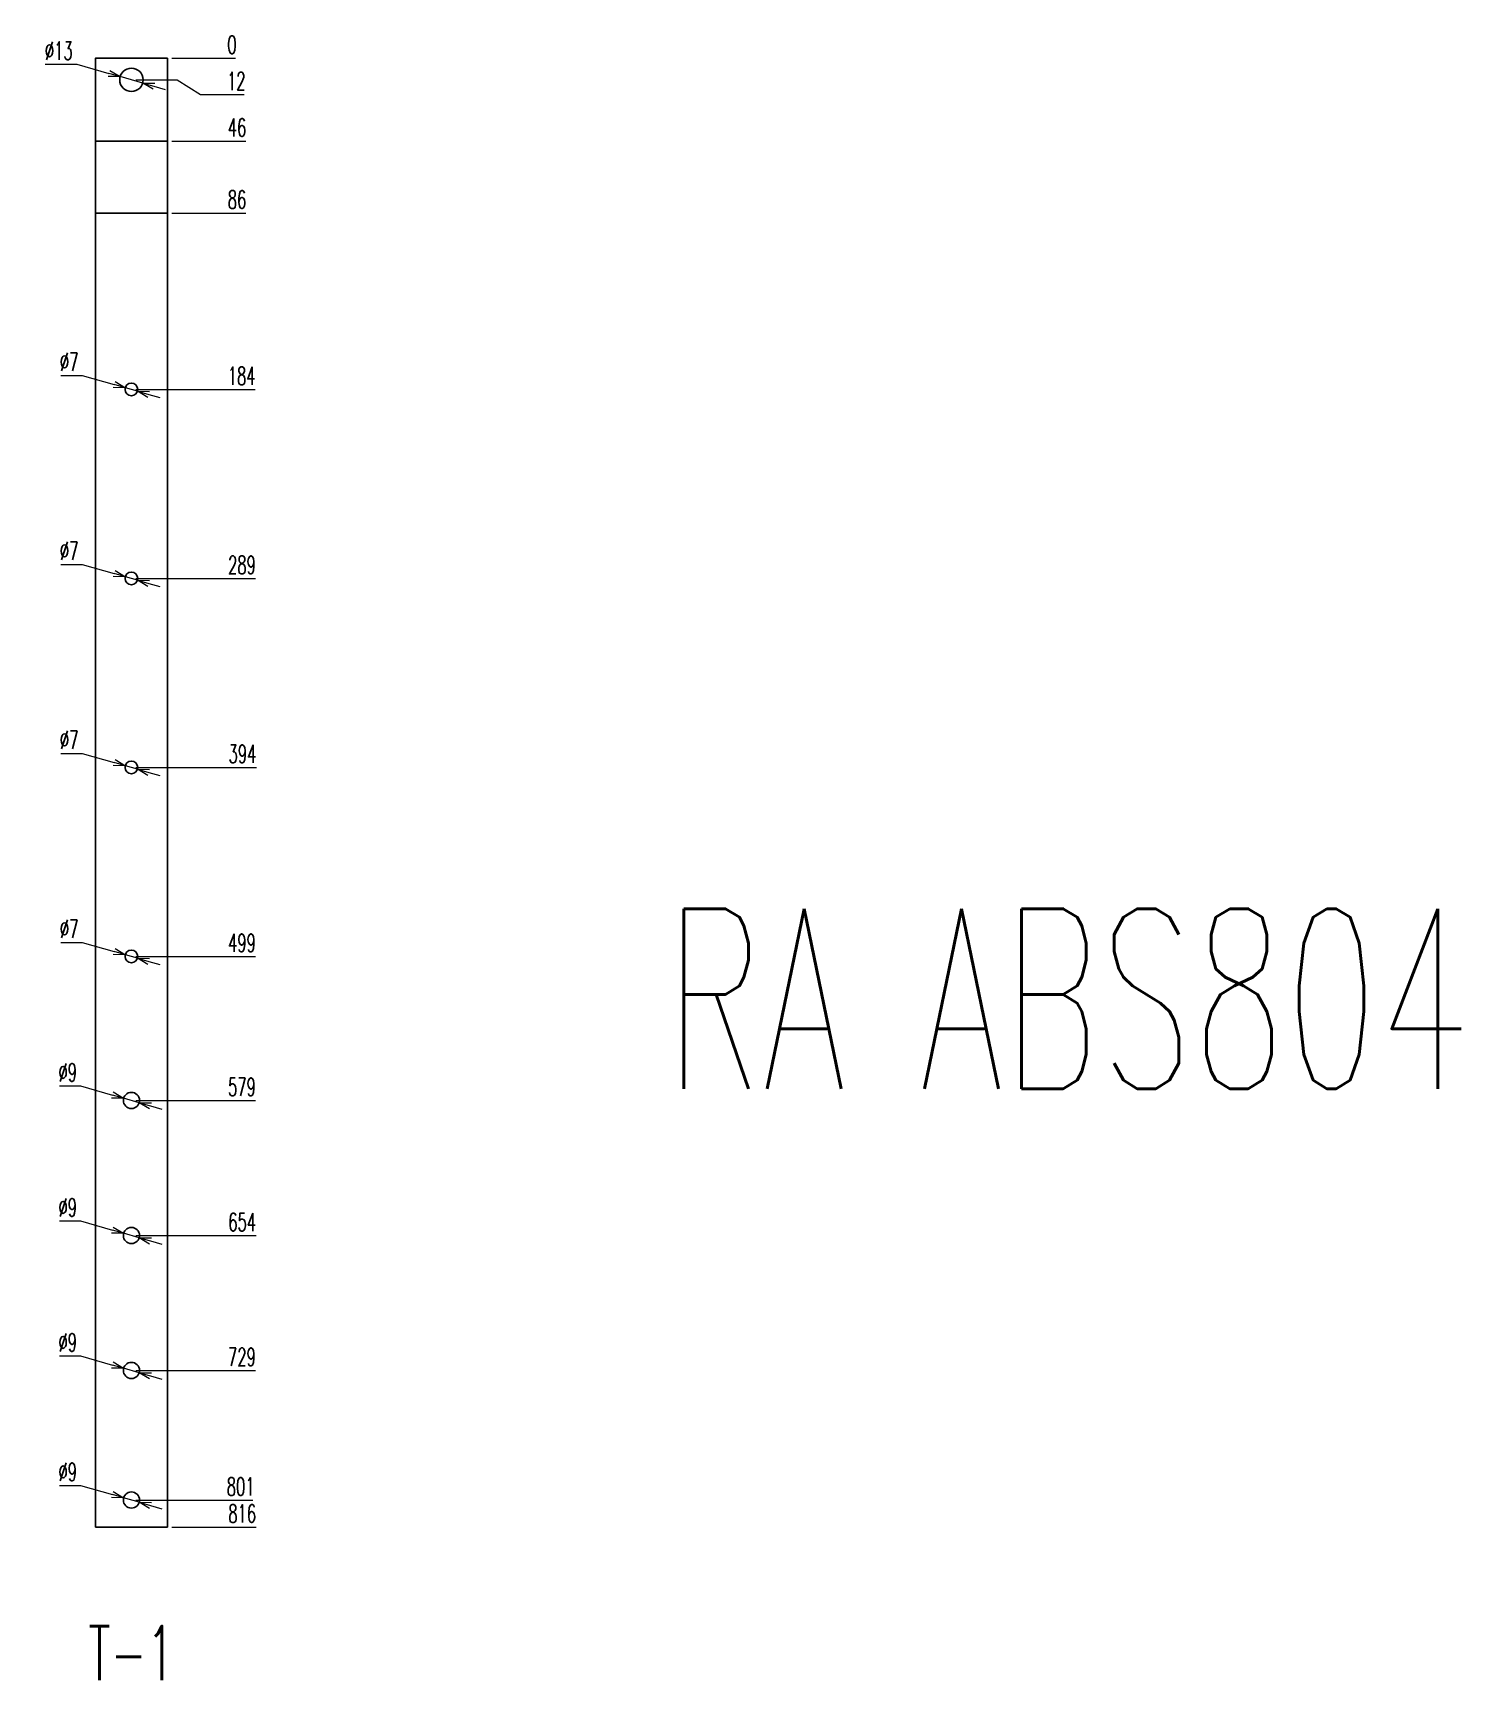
# Model space of a CAD drawing. Header units: millimetres. Extents: x 173893 to 258446, y -176540 to -123824.
# Drawn here: x 192554 to 193348, y -127490 to -126575 of the extents above; entities that cross this region are included whole.
import ezdxf
from ezdxf.enums import TextEntityAlignment as Align

# ---------------------------------------------------------------- set-up
doc = ezdxf.new("R2010")
doc.units = ezdxf.units.MM
doc.header["$LTSCALE"] = 3
doc.layers.add('@.DM. NÉT CHÍNH', color=7, linetype='Continuous')
doc.layers.add('@.VISIBLE', color=7, linetype='Continuous')
doc.styles.add('Ann_w01', font='romans.shx', dxfattribs={"width": 0.6, "bigfont": 'chineset.shx'})
doc.dimstyles.new('Dim 01_SC05', dxfattribs={"dimscale": 5, "dimtxt": 2, "dimasz": 1.3, "dimexe": 0.5, "dimexo": 0.5, "dimgap": 0.5, "dimtad": 1, "dimtoh": 1, "dimdec": 1, "dimzin": 12, "dimdsep": 46, "dimtxsty": 'Ann_w01', "dimblk": 'OPEN30', "dimcen": 1.5, "dimclrd": 6, "dimclre": 6, "dimclrt": 3, "dimadec": 1, "dimazin": 3, "dimtm": 1e-09, "dimtfac": 1, "dimtdec": 1, "dimtmove": 0, "dimatfit": 3, "dimldrblk": 'OPEN30', "dimfxl": 1, "dimtolj": 1, "dimlwd": 20, "dimlwe": 20, "dimarcsym": 0})

# ---------------------------------------------------------------- blocks, each defined once
blk = doc.blocks.new('*D1750')
at = {"layer": '@.DM. NÉT CHÍNH', "color": 6, "linetype": 'Continuous', "lineweight": 20, "transparency": 16777216}
blk.add_line((192631.15, -127405.29), (192677.92, -127405.29), dxfattribs=at)
at = {"layer": 'Defpoints', "color": 0, "linetype": 'Continuous', "transparency": 16777216}
for p in [(192608.65, -126589.29), (192628.65, -127405.29), (192659.99, -127405.29)]:
    blk.add_point(p, dxfattribs=at)
at = {"layer": '@.DM. NÉT CHÍNH', "color": 3, "linetype": 'Continuous', "transparency": 16777216, "insert": (192670.21, -127397.79), "char_height": 10, "attachment_point": 5, "style": 'Ann_w01'}
blk.add_mtext('\\A1;816', dxfattribs=at)
blk = doc.blocks.new('_Open30')
at = {"color": 0, "linetype": 'ByBlock', "lineweight": -2}
for p, q in [((-1, 0.27), (0, 0)), ((0, 0), (-1, -0.27)), ((0, 0), (-1, 0))]:
    blk.add_line(p, q, dxfattribs=at)
blk = doc.blocks.new('*D1751')
at = {"layer": '@.DM. NÉT CHÍNH', "color": 6, "linetype": 'Continuous', "lineweight": 20, "transparency": 16777216}
blk.add_line((192611.15, -127390.29), (192676.21, -127390.29), dxfattribs=at)
at = {"layer": 'Defpoints', "color": 0, "linetype": 'Continuous', "transparency": 16777216}
for p in [(192608.65, -126589.29), (192608.65, -127390.29), (192659.99, -127390.29)]:
    blk.add_point(p, dxfattribs=at)
at = {"layer": '@.DM. NÉT CHÍNH', "color": 3, "linetype": 'Continuous', "transparency": 16777216, "insert": (192669.35, -127382.79), "char_height": 10, "attachment_point": 5, "style": 'Ann_w01'}
blk.add_mtext('\\A1;801', dxfattribs=at)
blk = doc.blocks.new('*D1752')
at = {"layer": '@.DM. NÉT CHÍNH', "color": 6, "linetype": 'Continuous', "lineweight": 20, "transparency": 16777216}
blk.add_line((192611.15, -127318.29), (192677.64, -127318.29), dxfattribs=at)
at = {"layer": 'Defpoints', "color": 0, "linetype": 'Continuous', "transparency": 16777216}
for p in [(192608.65, -126589.29), (192608.65, -127318.29), (192659.99, -127318.29)]:
    blk.add_point(p, dxfattribs=at)
at = {"layer": '@.DM. NÉT CHÍNH', "color": 3, "linetype": 'Continuous', "transparency": 16777216, "insert": (192670.07, -127310.79), "char_height": 10, "attachment_point": 5, "style": 'Ann_w01'}
blk.add_mtext('\\A1;729', dxfattribs=at)
blk = doc.blocks.new('*D1753')
at = {"layer": '@.DM. NÉT CHÍNH', "color": 6, "linetype": 'Continuous', "lineweight": 20, "transparency": 16777216}
blk.add_line((192611.15, -127243.33), (192677.92, -127243.33), dxfattribs=at)
at = {"layer": 'Defpoints', "color": 0, "linetype": 'Continuous', "transparency": 16777216}
for p in [(192608.65, -126589.29), (192608.65, -127243.33), (192659.99, -127243.33)]:
    blk.add_point(p, dxfattribs=at)
at = {"layer": '@.DM. NÉT CHÍNH', "color": 3, "linetype": 'Continuous', "transparency": 16777216, "insert": (192670.21, -127235.83), "char_height": 10, "attachment_point": 5, "style": 'Ann_w01'}
blk.add_mtext('\\A1;654', dxfattribs=at)
blk = doc.blocks.new('*D1754')
at = {"layer": '@.DM. NÉT CHÍNH', "color": 6, "linetype": 'Continuous', "lineweight": 20, "transparency": 16777216}
blk.add_line((192611.15, -127168.29), (192677.64, -127168.29), dxfattribs=at)
at = {"layer": 'Defpoints', "color": 0, "linetype": 'Continuous', "transparency": 16777216}
for p in [(192608.65, -126589.29), (192608.65, -127168.29), (192659.99, -127168.29)]:
    blk.add_point(p, dxfattribs=at)
at = {"layer": '@.DM. NÉT CHÍNH', "color": 3, "linetype": 'Continuous', "transparency": 16777216, "insert": (192670.07, -127160.79), "char_height": 10, "attachment_point": 5, "style": 'Ann_w01'}
blk.add_mtext('\\A1;579', dxfattribs=at)
blk = doc.blocks.new('*D1755')
at = {"layer": '@.DM. NÉT CHÍNH', "color": 6, "linetype": 'Continuous', "lineweight": 20, "transparency": 16777216}
blk.add_line((192611.15, -127088.29), (192677.64, -127088.29), dxfattribs=at)
at = {"layer": 'Defpoints', "color": 0, "linetype": 'Continuous', "transparency": 16777216}
for p in [(192608.65, -126589.29), (192608.65, -127088.29), (192659.99, -127088.29)]:
    blk.add_point(p, dxfattribs=at)
at = {"layer": '@.DM. NÉT CHÍNH', "color": 3, "linetype": 'Continuous', "transparency": 16777216, "insert": (192670.07, -127080.79), "char_height": 10, "attachment_point": 5, "style": 'Ann_w01'}
blk.add_mtext('\\A1;499', dxfattribs=at)
blk = doc.blocks.new('*D1756')
at = {"layer": '@.DM. NÉT CHÍNH', "color": 6, "linetype": 'Continuous', "lineweight": 20, "transparency": 16777216}
blk.add_line((192611.15, -126983.29), (192678.21, -126983.29), dxfattribs=at)
at = {"layer": 'Defpoints', "color": 0, "linetype": 'Continuous', "transparency": 16777216}
for p in [(192608.65, -126589.29), (192608.65, -126983.29), (192659.99, -126983.29)]:
    blk.add_point(p, dxfattribs=at)
at = {"layer": '@.DM. NÉT CHÍNH', "color": 3, "linetype": 'Continuous', "transparency": 16777216, "insert": (192670.35, -126975.79), "char_height": 10, "attachment_point": 5, "style": 'Ann_w01'}
blk.add_mtext('\\A1;394', dxfattribs=at)
blk = doc.blocks.new('*D1757')
at = {"layer": '@.DM. NÉT CHÍNH', "color": 6, "linetype": 'Continuous', "lineweight": 20, "transparency": 16777216}
blk.add_line((192611.15, -126878.29), (192677.64, -126878.29), dxfattribs=at)
at = {"layer": 'Defpoints', "color": 0, "linetype": 'Continuous', "transparency": 16777216}
for p in [(192608.65, -126589.29), (192608.65, -126878.29), (192659.99, -126878.29)]:
    blk.add_point(p, dxfattribs=at)
at = {"layer": '@.DM. NÉT CHÍNH', "color": 3, "linetype": 'Continuous', "transparency": 16777216, "insert": (192670.07, -126870.79), "char_height": 10, "attachment_point": 5, "style": 'Ann_w01'}
blk.add_mtext('\\A1;289', dxfattribs=at)
blk = doc.blocks.new('*D1758')
at = {"layer": '@.DM. NÉT CHÍNH', "color": 6, "linetype": 'Continuous', "lineweight": 20, "transparency": 16777216}
blk.add_line((192611.15, -126773.29), (192677.35, -126773.29), dxfattribs=at)
at = {"layer": 'Defpoints', "color": 0, "linetype": 'Continuous', "transparency": 16777216}
for p in [(192608.65, -126589.29), (192608.65, -126773.29), (192659.99, -126773.29)]:
    blk.add_point(p, dxfattribs=at)
at = {"layer": '@.DM. NÉT CHÍNH', "color": 3, "linetype": 'Continuous', "transparency": 16777216, "insert": (192669.92, -126765.79), "char_height": 10, "attachment_point": 5, "style": 'Ann_w01'}
blk.add_mtext('\\A1;184', dxfattribs=at)
blk = doc.blocks.new('*D1759')
at = {"layer": '@.DM. NÉT CHÍNH', "color": 6, "linetype": 'Continuous', "lineweight": 20, "transparency": 16777216}
blk.add_line((192631.15, -126675.29), (192672.21, -126675.29), dxfattribs=at)
at = {"layer": 'Defpoints', "color": 0, "linetype": 'Continuous', "transparency": 16777216}
for p in [(192608.65, -126589.29), (192628.65, -126675.29), (192659.99, -126675.29)]:
    blk.add_point(p, dxfattribs=at)
at = {"layer": '@.DM. NÉT CHÍNH', "color": 3, "linetype": 'Continuous', "transparency": 16777216, "insert": (192667.35, -126667.79), "char_height": 10, "attachment_point": 5, "style": 'Ann_w01'}
blk.add_mtext('\\A1;86', dxfattribs=at)
blk = doc.blocks.new('*D1760')
at = {"layer": '@.DM. NÉT CHÍNH', "color": 6, "linetype": 'Continuous', "lineweight": 20, "transparency": 16777216}
blk.add_line((192631.15, -126635.29), (192672.21, -126635.29), dxfattribs=at)
at = {"layer": 'Defpoints', "color": 0, "linetype": 'Continuous', "transparency": 16777216}
for p in [(192608.65, -126589.29), (192628.65, -126635.29), (192659.99, -126635.29)]:
    blk.add_point(p, dxfattribs=at)
at = {"layer": '@.DM. NÉT CHÍNH', "color": 3, "linetype": 'Continuous', "transparency": 16777216, "insert": (192667.35, -126627.79), "char_height": 10, "attachment_point": 5, "style": 'Ann_w01'}
blk.add_mtext('\\A1;46', dxfattribs=at)
blk = doc.blocks.new('*D1761')
at = {"layer": '@.DM. NÉT CHÍNH', "color": 6, "linetype": 'Continuous', "lineweight": 20, "transparency": 16777216}
for p, q in [((192611.15, -126601.29), (192633.99, -126601.29)), ((192633.99, -126601.29), (192646.99, -126609.5)), ((192646.99, -126609.5), (192671.35, -126609.5))]:
    blk.add_line(p, q, dxfattribs=at)
at = {"layer": 'Defpoints', "color": 0, "linetype": 'Continuous', "transparency": 16777216}
for p in [(192608.65, -126589.29), (192608.65, -126601.29), (192659.99, -126609.5)]:
    blk.add_point(p, dxfattribs=at)
at = {"layer": '@.DM. NÉT CHÍNH', "color": 3, "linetype": 'Continuous', "transparency": 16777216, "insert": (192666.92, -126602), "char_height": 10, "attachment_point": 5, "style": 'Ann_w01'}
blk.add_mtext('\\A1;12', dxfattribs=at)
blk = doc.blocks.new('*D1762')
at = {"layer": '@.DM. NÉT CHÍNH', "color": 6, "linetype": 'Continuous', "lineweight": 20, "transparency": 16777216}
blk.add_line((192631.15, -126589.29), (192666.49, -126589.29), dxfattribs=at)
at = {"layer": 'Defpoints', "color": 0, "linetype": 'Continuous', "transparency": 16777216}
for p in [(192608.65, -126589.29), (192628.65, -126589.29), (192659.99, -126589.29)]:
    blk.add_point(p, dxfattribs=at)
at = {"layer": '@.DM. NÉT CHÍNH', "color": 3, "linetype": 'Continuous', "transparency": 16777216, "insert": (192664.49, -126581.79), "char_height": 10, "attachment_point": 5, "style": 'Ann_w01'}
blk.add_mtext('\\A1;0', dxfattribs=at)
blk = doc.blocks.new('*D1763')
at = {"layer": '@.DM. NÉT CHÍNH', "color": 6, "linetype": 'Continuous', "lineweight": 20, "transparency": 16777216}
for p, q in [((192568.64, -127310.19), (192580.29, -127310.19)), ((192580.29, -127310.19), (192598.07, -127315.27)), ((192612.98, -127319.53), (192604.32, -127317.06)), ((192619.23, -127321.31), (192625.48, -127323.1))]:
    blk.add_line(p, q, dxfattribs=at)
at = {"layer": 'Defpoints', "color": 0, "linetype": 'Continuous', "transparency": 16777216}
for p in [(192604.32, -127317.06), (192612.98, -127319.53)]:
    blk.add_point(p, dxfattribs=at)
at = {"layer": '@.DM. NÉT CHÍNH', "color": 6, "linetype": 'Continuous', "lineweight": 20, "transparency": 16777216, "xscale": 6.5, "yscale": 6.5, "zscale": 6.5}
for p, rotation in [((192604.32, -127317.06), 344.0569735305246), ((192612.98, -127319.53), 164.0569735305246)]:
    blk.add_blockref('_Open30', p, dxfattribs=dict(at, rotation=rotation))
at = {"layer": '@.DM. NÉT CHÍNH', "color": 3, "linetype": 'Continuous', "transparency": 16777216, "insert": (192573.22, -127302.69), "char_height": 10, "attachment_point": 5, "style": 'Ann_w01'}
blk.add_mtext('\\A1;∅9', dxfattribs=at)
blk = doc.blocks.new('*D1764')
at = {"layer": '@.DM. NÉT CHÍNH', "color": 6, "linetype": 'Continuous', "lineweight": 20, "transparency": 16777216}
for p, q in [((192568.64, -127235.23), (192580.29, -127235.23)), ((192580.29, -127235.23), (192598.07, -127240.31)), ((192612.98, -127244.57), (192604.32, -127242.1)), ((192619.23, -127246.35), (192625.48, -127248.14))]:
    blk.add_line(p, q, dxfattribs=at)
at = {"layer": 'Defpoints', "color": 0, "linetype": 'Continuous', "transparency": 16777216}
for p in [(192604.32, -127242.1), (192612.98, -127244.57)]:
    blk.add_point(p, dxfattribs=at)
at = {"layer": '@.DM. NÉT CHÍNH', "color": 6, "linetype": 'Continuous', "lineweight": 20, "transparency": 16777216, "xscale": 6.5, "yscale": 6.5, "zscale": 6.5}
for p, rotation in [((192604.32, -127242.1), 344.0569735301938), ((192612.98, -127244.57), 164.0569735301938)]:
    blk.add_blockref('_Open30', p, dxfattribs=dict(at, rotation=rotation))
at = {"layer": '@.DM. NÉT CHÍNH', "color": 3, "linetype": 'Continuous', "transparency": 16777216, "insert": (192573.22, -127227.73), "char_height": 10, "attachment_point": 5, "style": 'Ann_w01'}
blk.add_mtext('\\A1;∅9', dxfattribs=at)
blk = doc.blocks.new('*D1765')
at = {"layer": '@.DM. NÉT CHÍNH', "color": 6, "linetype": 'Continuous', "lineweight": 20, "transparency": 16777216}
for p, q in [((192568.64, -127160.19), (192580.29, -127160.19)), ((192580.29, -127160.19), (192598.07, -127165.27)), ((192612.98, -127169.53), (192604.32, -127167.06)), ((192619.23, -127171.31), (192625.48, -127173.1))]:
    blk.add_line(p, q, dxfattribs=at)
at = {"layer": 'Defpoints', "color": 0, "linetype": 'Continuous', "transparency": 16777216}
for p in [(192604.32, -127167.06), (192612.98, -127169.53)]:
    blk.add_point(p, dxfattribs=at)
at = {"layer": '@.DM. NÉT CHÍNH', "color": 6, "linetype": 'Continuous', "lineweight": 20, "transparency": 16777216, "xscale": 6.5, "yscale": 6.5, "zscale": 6.5}
for p, rotation in [((192604.32, -127167.06), 344.0569735311863), ((192612.98, -127169.53), 164.0569735311863)]:
    blk.add_blockref('_Open30', p, dxfattribs=dict(at, rotation=rotation))
at = {"layer": '@.DM. NÉT CHÍNH', "color": 3, "linetype": 'Continuous', "transparency": 16777216, "insert": (192573.22, -127152.69), "char_height": 10, "attachment_point": 5, "style": 'Ann_w01'}
blk.add_mtext('\\A1;∅9', dxfattribs=at)
blk = doc.blocks.new('*D1766')
at = {"layer": '@.DM. NÉT CHÍNH', "color": 6, "linetype": 'Continuous', "lineweight": 20, "transparency": 16777216}
for p, q in [((192569.32, -127080.46), (192581.25, -127080.46)), ((192581.25, -127080.46), (192599.04, -127085.54)), ((192612.02, -127089.25), (192605.29, -127087.33)), ((192618.27, -127091.04), (192624.52, -127092.82))]:
    blk.add_line(p, q, dxfattribs=at)
at = {"layer": 'Defpoints', "color": 0, "linetype": 'Continuous', "transparency": 16777216}
for p in [(192605.29, -127087.33), (192612.02, -127089.25)]:
    blk.add_point(p, dxfattribs=at)
at = {"layer": '@.DM. NÉT CHÍNH', "color": 6, "linetype": 'Continuous', "lineweight": 20, "transparency": 16777216, "xscale": 6.5, "yscale": 6.5, "zscale": 6.5}
for p, rotation in [((192605.29, -127087.33), 344.0569735314153), ((192612.02, -127089.25), 164.0569735314154)]:
    blk.add_blockref('_Open30', p, dxfattribs=dict(at, rotation=rotation))
at = {"layer": '@.DM. NÉT CHÍNH', "color": 3, "linetype": 'Continuous', "transparency": 16777216, "insert": (192574.03, -127072.96), "char_height": 10, "attachment_point": 5, "style": 'Ann_w01'}
blk.add_mtext('\\A1;∅7', dxfattribs=at)
blk = doc.blocks.new('*D1767')
at = {"layer": '@.DM. NÉT CHÍNH', "color": 6, "linetype": 'Continuous', "lineweight": 20, "transparency": 16777216}
for p, q in [((192569.32, -126975.46), (192581.25, -126975.46)), ((192581.25, -126975.46), (192599.04, -126980.54)), ((192612.02, -126984.25), (192605.29, -126982.33)), ((192618.27, -126986.04), (192624.52, -126987.82))]:
    blk.add_line(p, q, dxfattribs=at)
at = {"layer": 'Defpoints', "color": 0, "linetype": 'Continuous', "transparency": 16777216}
for p in [(192605.29, -126982.33), (192612.02, -126984.25)]:
    blk.add_point(p, dxfattribs=at)
at = {"layer": '@.DM. NÉT CHÍNH', "color": 6, "linetype": 'Continuous', "lineweight": 20, "transparency": 16777216, "xscale": 6.5, "yscale": 6.5, "zscale": 6.5}
for p, rotation in [((192605.29, -126982.33), 344.0569735304828), ((192612.02, -126984.25), 164.0569735304828)]:
    blk.add_blockref('_Open30', p, dxfattribs=dict(at, rotation=rotation))
at = {"layer": '@.DM. NÉT CHÍNH', "color": 3, "linetype": 'Continuous', "transparency": 16777216, "insert": (192574.03, -126967.96), "char_height": 10, "attachment_point": 5, "style": 'Ann_w01'}
blk.add_mtext('\\A1;∅7', dxfattribs=at)
blk = doc.blocks.new('*D1768')
at = {"layer": '@.DM. NÉT CHÍNH', "color": 6, "linetype": 'Continuous', "lineweight": 20, "transparency": 16777216}
for p, q in [((192569.32, -126870.46), (192581.25, -126870.46)), ((192581.25, -126870.46), (192599.04, -126875.54)), ((192612.02, -126879.25), (192605.29, -126877.33)), ((192618.27, -126881.04), (192624.52, -126882.82))]:
    blk.add_line(p, q, dxfattribs=at)
at = {"layer": 'Defpoints', "color": 0, "linetype": 'Continuous', "transparency": 16777216}
for p in [(192605.29, -126877.33), (192612.02, -126879.25)]:
    blk.add_point(p, dxfattribs=at)
at = {"layer": '@.DM. NÉT CHÍNH', "color": 6, "linetype": 'Continuous', "lineweight": 20, "transparency": 16777216, "xscale": 6.5, "yscale": 6.5, "zscale": 6.5}
for p, rotation in [((192605.29, -126877.33), 344.0569735304337), ((192612.02, -126879.25), 164.0569735304337)]:
    blk.add_blockref('_Open30', p, dxfattribs=dict(at, rotation=rotation))
at = {"layer": '@.DM. NÉT CHÍNH', "color": 3, "linetype": 'Continuous', "transparency": 16777216, "insert": (192574.03, -126862.96), "char_height": 10, "attachment_point": 5, "style": 'Ann_w01'}
blk.add_mtext('\\A1;∅7', dxfattribs=at)
blk = doc.blocks.new('*D1769')
at = {"layer": '@.DM. NÉT CHÍNH', "color": 6, "linetype": 'Continuous', "lineweight": 20, "transparency": 16777216}
for p, q in [((192569.32, -126765.46), (192581.25, -126765.46)), ((192581.25, -126765.46), (192599.04, -126770.54)), ((192612.02, -126774.25), (192605.29, -126772.33)), ((192618.27, -126776.04), (192624.52, -126777.82))]:
    blk.add_line(p, q, dxfattribs=at)
at = {"layer": 'Defpoints', "color": 0, "linetype": 'Continuous', "transparency": 16777216}
for p in [(192605.29, -126772.33), (192612.02, -126774.25)]:
    blk.add_point(p, dxfattribs=at)
at = {"layer": '@.DM. NÉT CHÍNH', "color": 6, "linetype": 'Continuous', "lineweight": 20, "transparency": 16777216, "xscale": 6.5, "yscale": 6.5, "zscale": 6.5}
for p, rotation in [((192605.29, -126772.33), 344.0569735302047), ((192612.02, -126774.25), 164.0569735302047)]:
    blk.add_blockref('_Open30', p, dxfattribs=dict(at, rotation=rotation))
at = {"layer": '@.DM. NÉT CHÍNH', "color": 3, "linetype": 'Continuous', "transparency": 16777216, "insert": (192574.03, -126757.96), "char_height": 10, "attachment_point": 5, "style": 'Ann_w01'}
blk.add_mtext('\\A1;∅7', dxfattribs=at)
blk = doc.blocks.new('*D1784')
at = {"layer": '@.DM. NÉT CHÍNH', "color": 6, "linetype": 'Continuous', "lineweight": 20, "transparency": 16777216}
for p, q in [((192560.72, -126592.64), (192578.36, -126592.64)), ((192578.36, -126592.64), (192596.15, -126597.72)), ((192614.9, -126603.08), (192602.4, -126599.51)), ((192621.15, -126604.86), (192627.4, -126606.65))]:
    blk.add_line(p, q, dxfattribs=at)
at = {"layer": 'Defpoints', "color": 0, "linetype": 'Continuous', "transparency": 16777216}
for p in [(192602.4, -126599.51), (192614.9, -126603.08)]:
    blk.add_point(p, dxfattribs=at)
at = {"layer": '@.DM. NÉT CHÍNH', "color": 6, "linetype": 'Continuous', "lineweight": 20, "transparency": 16777216, "xscale": 6.5, "yscale": 6.5, "zscale": 6.5}
for p, rotation in [((192602.4, -126599.51), 344.0569735308692), ((192614.9, -126603.08), 164.0569735308692)]:
    blk.add_blockref('_Open30', p, dxfattribs=dict(at, rotation=rotation))
at = {"layer": '@.DM. NÉT CHÍNH', "color": 3, "linetype": 'Continuous', "transparency": 16777216, "insert": (192568.29, -126585.14), "char_height": 10, "attachment_point": 5, "style": 'Ann_w01'}
blk.add_mtext('\\A1;∅13', dxfattribs=at)
blk = doc.blocks.new('*D1785')
at = {"layer": '@.DM. NÉT CHÍNH', "color": 6, "linetype": 'Continuous', "lineweight": 20, "transparency": 16777216}
for p, q in [((192568.64, -127382.19), (192580.29, -127382.19)), ((192580.29, -127382.19), (192598.07, -127387.27)), ((192612.98, -127391.53), (192604.32, -127389.06)), ((192619.23, -127393.31), (192625.48, -127395.1))]:
    blk.add_line(p, q, dxfattribs=at)
at = {"layer": 'Defpoints', "color": 0, "linetype": 'Continuous', "transparency": 16777216}
for p in [(192604.32, -127389.06), (192612.98, -127391.53)]:
    blk.add_point(p, dxfattribs=at)
at = {"layer": '@.DM. NÉT CHÍNH', "color": 6, "linetype": 'Continuous', "lineweight": 20, "transparency": 16777216, "xscale": 6.5, "yscale": 6.5, "zscale": 6.5}
for p, rotation in [((192604.32, -127389.06), 344.0569735308809), ((192612.98, -127391.53), 164.0569735308809)]:
    blk.add_blockref('_Open30', p, dxfattribs=dict(at, rotation=rotation))
at = {"layer": '@.DM. NÉT CHÍNH', "color": 3, "linetype": 'Continuous', "transparency": 16777216, "insert": (192573.22, -127374.69), "char_height": 10, "attachment_point": 5, "style": 'Ann_w01'}
blk.add_mtext('\\A1;∅9', dxfattribs=at)

msp = doc.modelspace()

# ---------------------------------------------------------------- linework, layer by layer
at = {"layer": '@.VISIBLE', "color": 4}
msp.add_line((192588.65, -127405.29), (192628.65, -127405.29), dxfattribs=at)
for points in [[(192588.65, -127405.29), (192588.65, -126589.29), (192628.65, -126589.29), (192628.65, -127405.29)], [(192588.65, -127405.29), (192588.65, -126635.29), (192628.65, -126635.29), (192628.65, -127405.29)], [(192588.65, -127405.29), (192588.65, -126675.29), (192628.65, -126675.29), (192628.65, -127405.29)]]:
    msp.add_lwpolyline(points, close=True, dxfattribs=at)
for centre, radius in [((192608.65, -126601.29), 6.5), ((192608.65, -126773.29), 3.5), ((192608.65, -126878.29), 3.5), ((192608.65, -126983.29), 3.5), ((192608.65, -127088.29), 3.5), ((192608.65, -127168.29), 4.5), ((192608.65, -127243.33), 4.5), ((192608.65, -127318.29), 4.5), ((192608.65, -127390.29), 4.5)]:
    msp.add_circle(centre, radius, dxfattribs=at)

# ---------------------------------------------------------------- texts
at = {"color": 1, "style": 'Ann_w01', "width": 0.6}
msp.add_text('RA ABS804', height=100, dxfattribs=at).set_placement((193129.1, -127111.78), align=Align.MIDDLE_CENTER)
at = {"style": 'Ann_w01', "width": 0.6}
msp.add_text('T-1', height=30, dxfattribs=at).set_placement((192608.65, -127475.29), align=Align.MIDDLE_CENTER)

# ---------------------------------------------------------------- dimensions: what is measured, and where the dimension line sits
at = {"layer": '@.DM. NÉT CHÍNH', "linetype": 'Continuous'}
for p1, p2, picture, middle in [((192614.9, -126603.08), (192602.4, -126599.51), '*D1784', (192568.29, -126592.64)), ((192612.02, -126774.25), (192605.29, -126772.33), '*D1769', (192574.03, -126765.46)), ((192612.02, -126879.25), (192605.29, -126877.33), '*D1768', (192574.03, -126870.46)), ((192612.02, -126984.25), (192605.29, -126982.33), '*D1767', (192574.03, -126975.46)), ((192612.02, -127089.25), (192605.29, -127087.33), '*D1766', (192574.03, -127080.46)), ((192612.98, -127169.53), (192604.32, -127167.06), '*D1765', (192573.22, -127160.19)), ((192612.98, -127244.57), (192604.32, -127242.1), '*D1764', (192573.22, -127235.23)), ((192612.98, -127319.53), (192604.32, -127317.06), '*D1763', (192573.22, -127310.19)), ((192612.98, -127391.53), (192604.32, -127389.06), '*D1785', (192573.22, -127382.19))]:
    dim = msp.add_diameter_dim_2p(p1=p1, p2=p2, dimstyle='Dim 01_SC05', dxfattribs=at)
    dim.commit()
    dim.dimension.update_dxf_attribs({"geometry": picture, "text_midpoint": middle, "dimtype": 163})
for feature_location, offset, origin, picture, middle in [((192628.65184165, -126589.29113834), (31.34299796, 0), (192608.65184165, -126589.29113834), '*D1762', (192664.49483961, -126581.79113834)), ((192628.65, -127405.29), (31.34, 0), (192608.65, -126589.29), '*D1750', (192670.21, -127397.79)), ((192608.65, -127390.29), (51.34, 0), (192608.65, -126589.29), '*D1751', (192669.35, -127382.79)), ((192608.65, -127318.29), (51.34, 0), (192608.65, -126589.29), '*D1752', (192670.07, -127310.79)), ((192608.65, -127243.33), (51.34, 0), (192608.65, -126589.29), '*D1753', (192670.21, -127235.83)), ((192608.65, -127168.29), (51.34, 0), (192608.65, -126589.29), '*D1754', (192670.07, -127160.79)), ((192608.65, -127088.29), (51.34, 0), (192608.65, -126589.29), '*D1755', (192670.07, -127080.79)), ((192608.65, -126983.29), (51.34, 0), (192608.65, -126589.29), '*D1756', (192670.35, -126975.79)), ((192608.65, -126878.29), (51.34, 0), (192608.65, -126589.29), '*D1757', (192670.07, -126870.79)), ((192608.65, -126773.29), (51.34, 0), (192608.65, -126589.29), '*D1758', (192669.92, -126765.79)), ((192628.65, -126675.29), (31.34, 0), (192608.65, -126589.29), '*D1759', (192667.35, -126667.79)), ((192628.65, -126635.29), (31.34, 0), (192608.65, -126589.29), '*D1760', (192667.35, -126627.79)), ((192608.65, -126601.29), (51.34, -8.21), (192608.65, -126589.29), '*D1761', (192666.92, -126602))]:
    dim = msp.add_ordinate_dim(feature_location=feature_location, offset=offset, dtype=0, origin=origin, dimstyle='Dim 01_SC05', dxfattribs=at)
    dim.commit()
    dim.dimension.update_dxf_attribs({"geometry": picture, "text_midpoint": middle})

doc.saveas('drawing.dxf')
